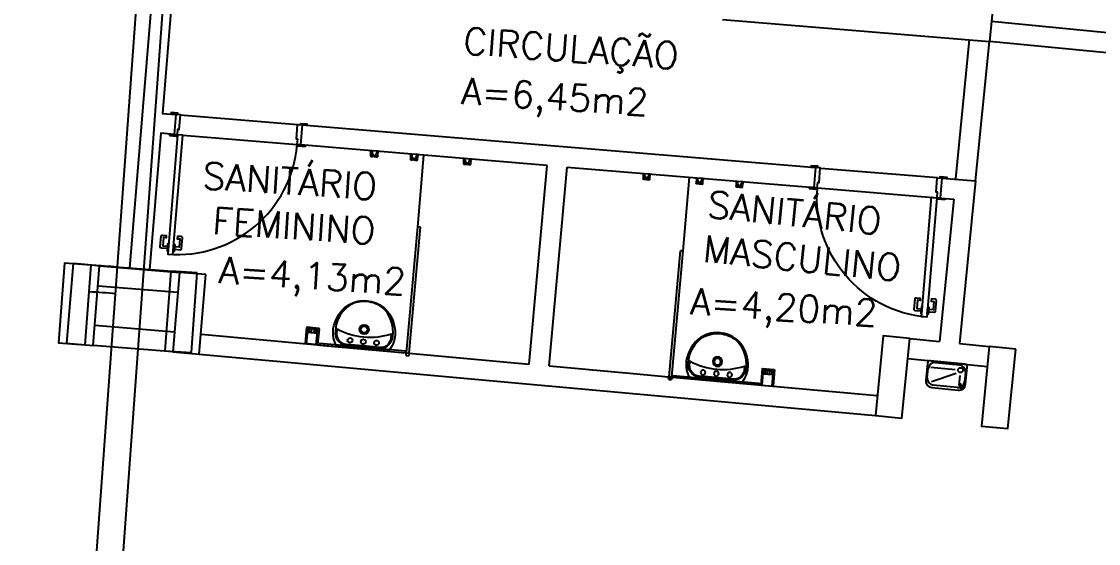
# Model space of a CAD drawing. Extents: x -165 to 137, y 302 to 416.
# Drawn here: x 14.18 to 22.27, y 341.59 to 345.51 of the extents above; entities that cross this region are included whole.
import ezdxf

# ---------------------------------------------------------------- set-up
doc = ezdxf.new("R2010")
doc.units = 0
doc.header["$LTSCALE"] = 0.02
doc.header["$MEASUREMENT"] = 0
doc.linetypes.add('HIDDEN', pattern=[0.375, 0.25, -0.125])
doc.layers.get('0').update_dxf_attribs({"linetype": 'CONTINUOUS'})
for name, color, linetype in [('ALV', 2, 'CONTINUOUS'), ('AR-ALV-C', 2, 'CONTINUOUS'), ('AR-DIV-SAN', 122, 'CONTINUOUS'), ('AR-EST-CONC-PILAR', 3, 'CONTINUOUS'), ('AR-EST-PIL', 114, 'CONTINUOUS'), ('AR-PIS', 1, 'CONTINUOUS'), ('AR-PIS-DSN', 1, 'CONTINUOUS'), ('AR-REV', 2, 'CONTINUOUS'), ('AR-SAN', 7, 'CONTINUOUS'), ('BL-COZ-02', 1, 'CONTINUOUS'), ('BL-DIV-PRJ', 1, 'HIDDEN'), ('BL-DIV-VT2', 2, 'CONTINUOUS'), ('BL-POR-01', 2, 'CONTINUOUS'), ('BL-SAN-01', 1, 'CONTINUOUS'), ('BL-SAN-02', 1, 'CONTINUOUS'), ('ESTR', 3, 'CONTINUOUS'), ('PORTA', 2, 'CONTINUOUS'), ('TEXTO', 2, 'CONTINUOUS'), ('ÁREA', 2, 'CONTINUOUS')]:
    doc.layers.add(name, color=color, linetype=linetype)
doc.styles.add('UNB-100', font='simplex.shx', dxfattribs={"height": 0.2})

# ---------------------------------------------------------------- blocks, each defined once
blk = doc.blocks.new('bebedouro-p')
at = {"layer": 'BL-COZ-02'}
for p, q in [((0.13, 0), (-0.13, 0)), ((-0.15, -0.02), (-0.15, -0.15)), ((-0.14, -0.13), (-0.14, -0.06)), ((-0.122, -0.048), (0.062, -0.048)), ((-0.1072, -0.1543), (0.0708, -0.0733)), ((-0.09, -0.01), (0.09, -0.01)), ((0.14, -0.06), (0.14, -0.13)), ((0.15, -0.15), (0.15, -0.02)), ((0.102, -0.088), (0.102, -0.162)), ((0.1032, -0.1629), (0.1129, -0.1532)), ((0.1199, -0.1649), (0.1142, -0.1534)), ((-0.1, -0.2), (0.1, -0.2)), ((0.09, -0.18), (-0.09, -0.18)), ((0.1034, -0.1642), (0.1149, -0.1699))]:
    blk.add_line(p, q, dxfattribs=at)
for centre, radius in [((0.102, -0.048), 0.0179), ((0.125, -0.175), 0.0113), ((0.125, -0.175), 0.00477)]:
    blk.add_circle(centre, radius, dxfattribs=at)
for centre, radius, start, end in [((-0.13, -0.02), 0.02, 90, 180), ((0.13, -0.02), 0.02, 0, 90), ((-0.09, -0.06), 0.05, 90, 180), ((0.09, -0.06), 0.05, 0, 90), ((-0.1, -0.15), 0.05, 180, 270), ((-0.09, -0.13), 0.05, 180, 270), ((0.1, -0.15), 0.05, 270, 0), ((0.1135, -0.1537), 0.0008, 26.56505, 135), ((0.09, -0.13), 0.05, 317.43932, 0), ((0.09, -0.13), 0.05, 270, 298.31065), ((0.1037, -0.1635), 0.0008, 135, 243.43495)]:
    blk.add_arc(centre, radius, start, end, dxfattribs=at)
blk = doc.blocks.new('cabd-01-p')
at = {"layer": 'BL-SAN-01', "linetype": 'Continuous'}
for p, q in [((0.0242, 0.022), (-0.0242, 0.022)), ((0.0218, -0.022), (-0.0218, -0.022)), ((-0.011, -0.014), (-0.011, -0.0153)), ((-0.0002, -0.0181), (-0.0078, -0.0181)), ((0, -0.0105), (-0.0075, -0.0105)), ((0, -0.0105), (0.0075, -0.0105)), ((0.0002, -0.0181), (0.0078, -0.0181)), ((0.011, -0.014), (0.011, -0.0153))]:
    blk.add_line(p, q, dxfattribs=at)
for centre, radius, start, end in [((-0.0242, 0.0193), 0.00273, 90, 189.93601), ((-0.1992, -0.0097), 0.1746, 357.00744, 9.41876), ((-0.0511, -0.0118), 0.0411, 0.4162, 52.95866), ((0.0511, -0.0118), 0.0411, 127.28419, 179.60694), ((0.0237, 0.0188), 0.00325, 360, 80.06398), ((0.1992, -0.0097), 0.1746, 170.59769, 182.9925), ((-0.0218, -0.0189), 0.00306, 177.5334, 270), ((-0.0371, 0.071), 0.0938, 278.64378, 288.22464), ((-0.0075, -0.014), 0.0035, 89.50206, 180.04998), ((-0.0079, -0.015), 0.00316, 186.40498, 273.13173), ((0.0075, -0.014), 0.0035, 359.95002, 90.49794), ((0.0079, -0.015), 0.00316, 266.86827, 353.59502), ((0.0371, 0.071), 0.0938, 251.77536, 261.34312), ((0.0215, -0.0188), 0.00328, 273.98572, 359.48887)]:
    blk.add_arc(centre, radius, start, end, dxfattribs=at)
blk = doc.blocks.new('espe 65x80-p')
at = {"layer": 'BL-SAN-02'}
blk.add_lwpolyline([(-0.325, 0), (0.325, 0), (0.325, -0.0125), (-0.325, -0.0125)], close=True, dxfattribs=at)
blk = doc.blocks.new('lvtr-rv02-p')
at = {"layer": 'BL-SAN-01'}
for points in [[(0, -0.3635, -0.144168), (-0.1293, -0.3244, -0.185604), (-0.226, -0.175, -0.232284), (-0.1936, 0), (0, 0), (0.1936, 0, -0.232284), (0.226, -0.175, -0.185604), (0.1293, -0.3244, -0.144168)], [(0, -0.0248), (-0.1266, -0.0248, 0.424817), (-0.2051, -0.1005), (-0.2051, -0.1305, -0.098986), (0, -0.0877, -0.098986), (0.2051, -0.1305), (0.2051, -0.1005, 0.424817), (0.1266, -0.0248)]]:
    blk.add_lwpolyline(points, format="xyb", close=True, dxfattribs=at)
blk.add_lwpolyline([(0, -0.0204), (-0.1332, -0.0204, 0.414534), (-0.216, -0.114), (-0.216, -0.1469, 0.196692), (-0.1255, -0.3189, 0.143936), (0, -0.3569, 0.143936), (0.1255, -0.3189, 0.196692), (0.216, -0.1469), (0.216, -0.114, 0.414534), (0.1332, -0.0204), (0, -0.0204)], format="xyb", dxfattribs=at)
blk.add_circle((0.0012, -0.1456), 0.0246, dxfattribs=at)
at = {"layer": 'BL-SAN-02'}
for centre, radius in [((-0.1, -0.0552), 0.0181), ((-0.0004, -0.0552), 0.0181), ((0.1, -0.0552), 0.0181), ((0.0012, -0.1456), 0.0355)]:
    blk.add_circle(centre, radius, dxfattribs=at)
blk = doc.blocks.new('sbsp01-p')
at = {"layer": 'BL-SAN-01'}
for p, q in [((-0.0444, 0), (0.0444, 0)), ((-0.0469, -0.122), (-0.0469, -0.0025)), ((-0.0376, -0.0025), (-0.0376, -0.122)), ((0.0376, -0.122), (0.0376, -0.0025)), ((0.0376, -0.0025), (0.0376, -0.122)), ((0.0469, -0.122), (0.0469, -0.0025)), ((-0.0444, -0.1245), (0.0444, -0.1245)), ((-0.0376, -0.0861), (0.0376, -0.0861))]:
    blk.add_line(p, q, dxfattribs=at)
for centre, start, end in [((-0.0444, -0.0025), 90, 180), ((0.0444, -0.0025), 360, 90), ((-0.0351, -0.0025), 90, 180), ((0.0351, -0.0025), 360, 90), ((-0.0444, -0.122), 180, 270), ((-0.0351, -0.122), 180, 270), ((0.0351, -0.122), 270, 360), ((0.0444, -0.122), 270, 360)]:
    blk.add_arc(centre, 0.0025, start, end, dxfattribs=at)
at = {"layer": 'BL-SAN-02'}
for p, q in [((-0.0247, -0.1245), (-0.0247, -0.0861)), ((-0.0096, -0.1161), (-0.0096, -0.0861)), ((-0.0096, -0.1161), (0.0096, -0.1161)), ((0.0096, -0.1161), (0.0096, -0.0861)), ((0.0247, -0.1245), (0.0247, -0.0861))]:
    blk.add_line(p, q, dxfattribs=at)
blk = doc.blocks.new('dg 10-p')
at = {"layer": 'BL-DIV-PRJ'}
for p, q in [((0, 0.0101), (0.02, 0.0101)), ((0.02, -0.0099), (0.02, 0.0101)), ((0.02, -0.0099), (0, -0.0099))]:
    blk.add_line(p, q, dxfattribs=at)
at = {"layer": 'BL-DIV-VT2'}
for p, q in [((0, 0.0101), (-0.95, 0.0101)), ((-0.95, 0.0101), (-0.95, -0.0099)), ((0, -0.0099), (0, 0.0101)), ((0, -0.0099), (-0.95, -0.0099))]:
    blk.add_line(p, q, dxfattribs=at)
blk = doc.blocks.new('pm03-p')
at = {"layer": 'PORTA', "color": 1}
for points in [[(-0.074, 1.009), (-0.118, 1.009, 0.414214), (-0.127, 1), (-0.127, 0.92, 0.414214), (-0.118, 0.911), (-0.089, 0.911), (-0.089, 0.929), (-0.109, 0.929), (-0.109, 0.991), (-0.074, 0.991)], [(-0.02, 1.009), (0.024, 1.009, -0.414214), (0.033, 1), (0.033, 0.92, -0.414214), (0.024, 0.911), (-0.005, 0.911), (-0.005, 0.929), (0.015, 0.929), (0.015, 0.991), (-0.02, 0.991)]]:
    blk.add_lwpolyline(points, format="xyb", dxfattribs=at)
for points in [[(-0.067, 1.026), (-0.067, 0.974), (-0.074, 0.974), (-0.074, 1.026)], [(-0.027, 1.026), (-0.027, 0.974), (-0.02, 0.974), (-0.02, 1.026)]]:
    blk.add_lwpolyline(points, close=True, dxfattribs=at)
at = {"layer": 'PORTA'}
for points in [[(-0.067, 1.05), (-0.067, 0.15), (-0.027, 0.15), (-0.027, 1.05)], [(-0.988, 0.161), (-0.938, 0.161), (-0.938, 0.151), (-0.988, 0.151)], [(-0.928, 0.15), (-0.928, 0.109), (-0.918, 0.109), (-0.918, 0), (-0.953, 0), (-0.953, 0.15)], [(-0.026, 0.15), (-0.026, 0.109), (-0.036, 0.109), (-0.036, 0), (-0.001, 0), (-0.001, 0.15)], [(0.034, 0.161), (-0.016, 0.161), (-0.016, 0.151), (0.034, 0.151)], [(-0.988, -0.001), (-0.938, -0.001), (-0.938, -0.011), (-0.988, -0.011)], [(0.034, -0.001), (-0.016, -0.001), (-0.016, -0.011), (0.034, -0.011)]]:
    blk.add_lwpolyline(points, close=True, dxfattribs=at)
at = {"layer": 'PORTA', "color": 1}
blk.add_arc((-0.027, 0.15), 0.9, 90, 180, dxfattribs=at)

msp = doc.modelspace()

# ---------------------------------------------------------------- linework, layer by layer
at = {"layer": 'ALV'}
msp.add_line((14.7513, 343.6735), (15.3495, 343.6274), dxfattribs=at)
at = {"layer": 'AR-ALV-C'}
for p, q in [((14.1839, 333.787), (15.5079, 351.9464)), ((14.3906, 333.8722), (15.7074, 351.9318))]:
    msp.add_line(p, q, dxfattribs=at)
for radius, end in [(355.9762, 85.869562), (355.7762, 85.869584)]:
    msp.add_arc((-10.9332, -11.3765), radius, 85.837591, end, dxfattribs=at)
at = {"layer": 'AR-EST-CONC-PILAR'}
for points in [[(14.7052, 343.6753), (14.5057, 343.6898), (14.462, 343.0914), (14.6615, 343.0769)], [(15.503, 343.6171), (15.3036, 343.6317), (15.2599, 343.0332), (15.4594, 343.0187)]]:
    msp.add_lwpolyline(points, close=True, dxfattribs=at)
at = {"layer": 'AR-EST-PIL'}
msp.add_lwpolyline([(20.8497, 343.1239), (20.6507, 343.1436), (20.5915, 342.5465), (20.7905, 342.5268)], close=True, dxfattribs=at)
at = {"layer": 'AR-PIS', "extrusion": (0, 0, -1)}
for p, q in [((15.3754, 344.8043), (16.2544, 344.7312)), ((15.3939, 344.6522), (16.251, 344.581)), ((20.1786, 344.4051), (21.0577, 344.333)), ((20.1572, 344.2564), (21.0551, 344.1818))]:
    msp.add_line(p, q, dxfattribs=at)
at = {"layer": 'AR-PIS-DSN'}
for p, q in [((21.1947, 344.3232), (21.2987, 345.3703)), ((21.344, 344.3084), (21.448, 345.3555)), ((17.1581, 343.9628), (17.2029, 344.5019)), ((19.1499, 343.782), (19.196, 344.3363))]:
    msp.add_line(p, q, dxfattribs=at)
at = {"layer": 'AR-REV'}
for p, q in [((19.4441, 345.5199), (21.4478, 345.3555)), ((25.5957, 345.0991), (21.4639, 345.5046)), ((25.5827, 344.9497), (21.4478, 345.3555)), ((17.9937, 342.933), (18.1287, 344.425)), ((18.1431, 342.9195), (18.2782, 344.4126)), ((18.2782, 344.4126), (20.1313, 344.2586)), ((21.1797, 344.1715), (21.0736, 343.1017)), ((21.08, 344.1798), (21.1797, 344.1715)), ((15.5317, 343.1566), (17.9937, 342.933)), ((15.5181, 343.0072), (20.5915, 342.5465)), ((18.1431, 342.9195), (18.7189, 342.8672)), ((18.7202, 342.8671), (19.0394, 342.8381)), ((19.0693, 342.8354), (20.605, 342.6959))]:
    msp.add_line(p, q, dxfattribs=at)
for points in [[(15.6767, 351.9244), (14.9944, 343.6524)], [(22.0419, 351.3464), (21.4478, 345.3555)], [(15.3271, 345.8608), (15.2408, 344.8154), (15.3406, 344.8072)], [(16.2893, 344.7283), (20.1437, 344.4081)], [(15.3282, 344.6577), (15.2285, 344.666), (15.1439, 343.6401)], [(18.1287, 344.425), (16.2769, 344.5788)], [(21.0925, 344.3293), (21.344, 344.3084), (21.2229, 343.0869)], [(14.7701, 343.6709), (15.3681, 343.6216)], [(14.7578, 343.5214), (15.3558, 343.4721)], [(15.3311, 343.1731), (14.7332, 343.2225)], [(20.8497, 343.1239), (21.0736, 343.1017)], [(21.2229, 343.0869), (21.4468, 343.0647)], [(15.3188, 343.0237), (14.7208, 343.073)], [(20.8349, 342.9746), (21.432, 342.9154)]]:
    msp.add_lwpolyline(points, dxfattribs=at)
at = {"layer": 'BL-DIV-PRJ'}
for p, q in [((19.0385, 342.8281), (19.0394, 342.8381)), ((19.0684, 342.8254), (19.0385, 342.8281)), ((19.0684, 342.8254), (19.0693, 342.8354))]:
    msp.add_line(p, q, dxfattribs=at)
at = {"layer": 'BL-DIV-VT2'}
msp.add_line((19.0693, 342.8354), (19.0394, 342.8381), dxfattribs=at)
msp.add_line((19.0693, 342.8354), (19.0394, 342.8381), dxfattribs=at)
at = {"layer": 'ESTR'}
for points in [[(14.7701, 343.6709), (14.5708, 343.6874), (14.5215, 343.0894), (14.7208, 343.073)], [(15.5674, 343.6052), (15.3681, 343.6216), (15.3188, 343.0237), (15.5181, 343.0072)], [(20.8497, 343.1239), (20.6507, 343.1436), (20.5915, 342.5465), (20.7905, 342.5268)], [(21.6458, 343.0449), (21.4468, 343.0647), (21.3876, 342.4676), (21.5866, 342.4479)], [(21.6458, 343.0449), (21.4468, 343.0647), (21.3876, 342.4676), (21.5866, 342.4479)]]:
    msp.add_lwpolyline(points, close=True, dxfattribs=at)

# ---------------------------------------------------------------- block references
at = {"rotation": 354.3367645170381}
msp.add_blockref('bebedouro-p', (21.1335, 342.945), dxfattribs=at)
at = {"layer": 'AR-DIV-SAN', "rotation": 264.8259355493288}
for p in [(17.0822, 343.0158), (19.0542, 342.8368)]:
    msp.add_blockref('dg 10-p', p, dxfattribs=at)
at = {"layer": 'AR-SAN'}
for name, p, rotation in [('cabd-01-p', (16.8312, 344.5107), 355.2504931425584), ('cabd-01-p', (17.1302, 344.4858), 355.2504931425584), ('cabd-01-p', (17.5288, 344.4527), 355.2504931425584), ('lvtr-rv02-p', (16.7438, 343.0465), 174.8184046592567), ('sbsp01-p', (16.3582, 343.0816), 174.328385138476), ('espe 65x80-p', (19.393, 342.806), 174.8050259716667)]:
    msp.add_blockref(name, p, dxfattribs=dict(at, rotation=rotation))
at = {"layer": 'AR-SAN', "xscale": -1}
for name, p, rotation in [('cabd-01-p', (18.8743, 344.3409), 355.2504931347196), ('cabd-01-p', (19.2729, 344.3078), 355.2504931347196), ('cabd-01-p', (19.5719, 344.283), 355.2504931347196), ('lvtr-rv02-p', (19.393, 342.806), 174.8050259716667), ('espe 65x80-p', (16.7438, 343.0466), 174.8184046592566), ('sbsp01-p', (19.7786, 342.771), 175.2950454924473)]:
    msp.add_blockref(name, p, dxfattribs=dict(at, rotation=rotation))
at = {"layer": 'BL-POR-01', "rotation": 175.2504931819944}
msp.add_blockref('pm03-p', (15.3406, 344.8072), dxfattribs=at)
at = {"layer": 'BL-POR-01', "xscale": -1, "rotation": 175.2504932545598}
msp.add_blockref('pm03-p', (21.0925, 344.3293), dxfattribs=at)

# ---------------------------------------------------------------- texts
at = {"layer": 'TEXTO', "char_height": 0.2, "width": 1.398722, "attachment_point": 1, "style": 'UNB-100'}
for s, insert, rotation in [('CIRCULAÇÃO', (17.5069, 345.4616), 355.92652), ('\\pi-0.048258;SANITÁRIO \\P\\pi0.04698;FEMININO', (15.5985, 344.4453), 356.3466), ('SANITÁRIO MASCULINO', (19.3437, 344.2333), 354.30288), ('A=4,13m2', (15.6719, 343.7401), 356.3466), ('A=4,20m2', (19.2097, 343.5052), 356.3466)]:
    msp.add_mtext(s, dxfattribs=dict(at, insert=insert, rotation=rotation))
at = {"layer": 'ÁREA', "insert": (17.5119, 345.4182), "char_height": 0.2, "width": 1.398722, "attachment_point": 1, "rotation": 356.43542, "style": 'UNB-100'}
msp.add_mtext('\\PA=6,45m2', dxfattribs=at)

doc.saveas('drawing.dxf')
